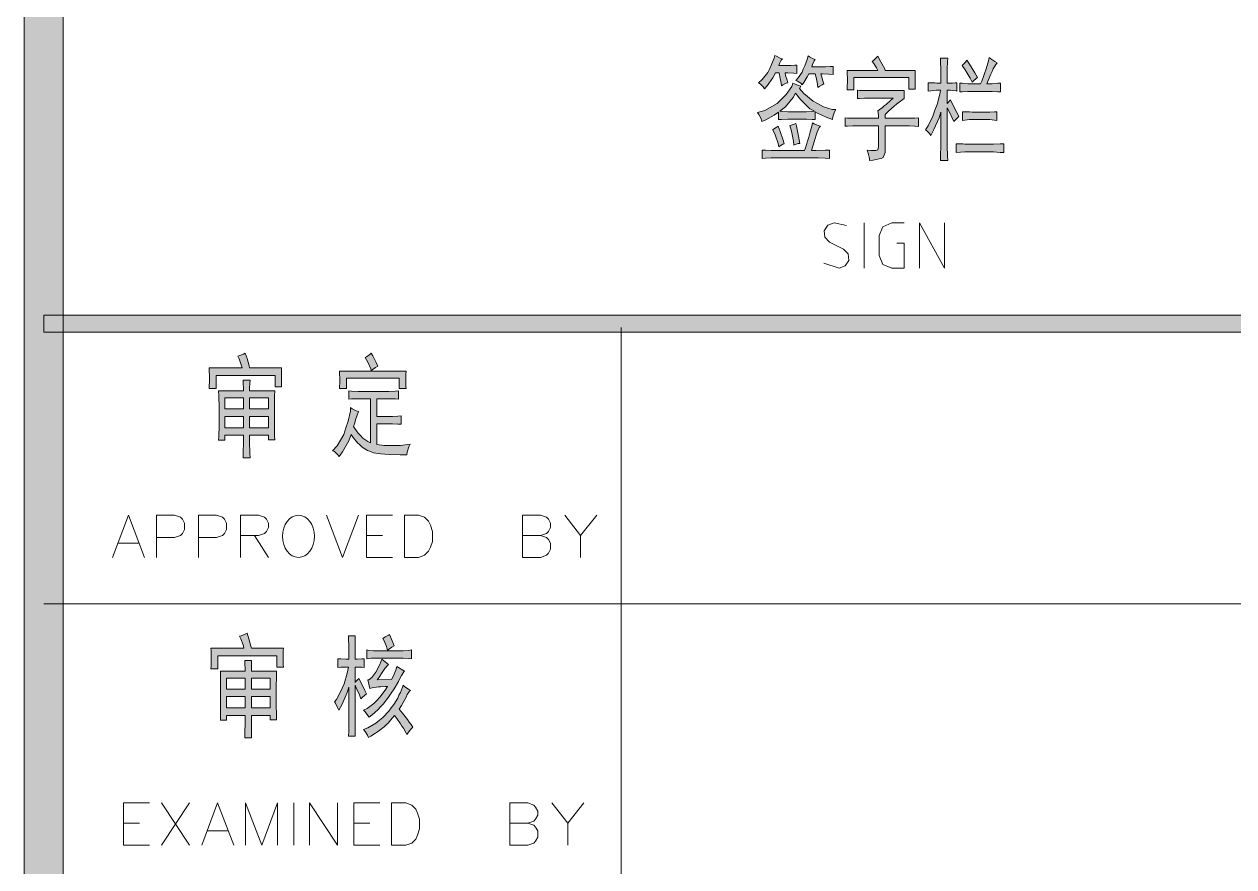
# Model space of a CAD drawing. Header units: millimetres. Extents: x 0 to 829, y 0 to 570.
# Drawn here: x 749.03 to 778.75, y 147.75 to 168.46 of the extents above; entities that cross this region are included whole.
import ezdxf

# ---------------------------------------------------------------- set-up
doc = ezdxf.new("R2010")
doc.units = ezdxf.units.MM

msp = doc.modelspace()

# ---------------------------------------------------------------- hatches: boundary and pattern name
h = msp.add_hatch(color=0)
h.dxf.hatch_style = 2
h.paths.add_polyline_path([(749.987917, 9.599083), (749.028361, 9.599083), (749.028361, 560.48275), (749.987917, 560.48275)])
h = msp.add_hatch(color=0)
h.dxf.hatch_style = 2
h.paths.add_polyline_path([(768.011333, 167.244889), (767.933722, 167.251944), (767.785556, 167.259), (767.722056, 167.259), (767.736167, 167.199028), (767.774972, 167.079083), (767.792611, 167.019111), (767.74675, 167.005), (767.665611, 166.966194), (767.630333, 166.945028), (767.623278, 167.008528), (767.595056, 167.16375), (767.573889, 167.259), (767.485694, 167.259), (767.418667, 167.139056), (767.284611, 166.945028), (767.217583, 166.867417), (767.185833, 166.916806), (767.108222, 166.990889), (767.065889, 167.019111), (767.157611, 167.096722), (767.298722, 167.269583), (767.344583, 167.364833), (767.390444, 167.463611), (767.453944, 167.625889), (767.471583, 167.689389), (767.510389, 167.668222), (767.602111, 167.625889), (767.655028, 167.604722), (767.626806, 167.569444), (767.584472, 167.488306), (767.566833, 167.442444), (767.817306, 167.442444), (767.866694, 167.442444), (767.965472, 167.445972), (768.011333, 167.453028)])
h = msp.add_hatch(color=0)
h.dxf.hatch_style = 2
h.paths.add_polyline_path([(768.678083, 166.987361), (768.63575, 166.966194), (768.561667, 166.923861), (768.522861, 166.899167), (768.515806, 166.980306), (768.484056, 167.149639), (768.459361, 167.234306), (768.304139, 167.234306), (768.261806, 167.160222), (768.180667, 167.026167), (768.141861, 166.966194), (768.106583, 167.005), (768.028972, 167.057917), (767.990167, 167.072028), (768.046611, 167.139056), (768.138333, 167.280167), (768.170083, 167.35425), (768.205361, 167.431861), (768.265333, 167.590611), (768.290028, 167.678806), (768.325306, 167.650583), (768.409972, 167.60825), (768.459361, 167.590611), (768.434667, 167.555333), (768.392333, 167.463611), (768.378222, 167.407167), (768.678083, 167.407167), (768.716889, 167.407167), (768.833306, 167.414222), (768.903861, 167.41775), (768.903861, 167.223722), (768.7945, 167.230778), (768.642806, 167.234306), (768.596944, 167.234306), (768.614583, 167.188444), (768.653389, 167.061444)])
h = msp.add_hatch(color=0)
h.dxf.hatch_style = 2
h.paths.add_polyline_path([(769.997472, 167.668222), (770.075083, 167.534167), (770.170333, 167.361306), (770.184444, 167.3225), (770.92175, 167.3225), (770.918222, 167.241361), (770.914694, 167.117889), (770.914694, 167.072028), (770.914694, 167.03675), (770.918222, 166.927389), (770.92175, 166.856833), (770.759472, 166.856833), (770.759472, 167.149639), (769.408333, 167.149639), (769.408333, 166.84625), (769.246056, 166.84625), (769.249583, 166.923861), (769.253111, 167.040278), (769.253111, 167.082611), (769.253111, 167.128472), (769.249583, 167.244889), (769.246056, 167.3225), (769.997472, 167.3225), (769.96925, 167.382472), (769.902222, 167.488306), (769.859889, 167.537694), (769.895167, 167.565917), (769.962194, 167.629417)])
h = msp.add_hatch(color=0)
h.dxf.hatch_style = 2
h.paths.add_polyline_path([(771.23925, 167.019111), (771.292167, 167.019111), (771.398, 167.015583), (771.450917, 167.008528), (771.546167, 167.008528), (771.546167, 167.269583), (771.546167, 167.350722), (771.542639, 167.527111), (771.539111, 167.625889), (771.719028, 167.625889), (771.708444, 167.537694), (771.701389, 167.361306), (771.701389, 167.269583), (771.701389, 167.008528), (771.800167, 167.008528), (771.831917, 167.008528), (771.902472, 167.015583), (771.944806, 167.019111), (771.944806, 166.8145), (771.927167, 166.818028), (771.846028, 166.828611), (771.782528, 166.835667), (771.701389, 166.835667), (771.701389, 166.511111), (771.782528, 166.599306), (771.838972, 166.489944), (771.944806, 166.288861), (771.994194, 166.197139), (771.962444, 166.165389), (771.898944, 166.101889), (771.870722, 166.066611), (771.821333, 166.175972), (771.736667, 166.345306), (771.701389, 166.40175), (771.701389, 165.572722), (771.701389, 165.456306), (771.708444, 165.223472), (771.719028, 165.107056), (771.539111, 165.107056), (771.542639, 165.230528), (771.546167, 165.463361), (771.546167, 165.572722), (771.546167, 166.295917), (771.503833, 166.154806), (771.380361, 165.869056), (771.30275, 165.720889), (771.271, 165.76675), (771.2075, 165.837306), (771.17575, 165.862), (771.235722, 165.960778), (771.348611, 166.200667), (771.401528, 166.345306), (771.454444, 166.486417), (771.521472, 166.733361), (771.539111, 166.835667), (771.433278, 166.835667), (771.23925, 166.8145)])
h = msp.add_hatch(color=0)
h.dxf.hatch_style = 2
h.paths.add_polyline_path([(772.932583, 167.505944), (772.900833, 167.467139), (772.837333, 167.361306), (772.809111, 167.294278), (772.777361, 167.22725), (772.713861, 167.072028), (772.682111, 166.987361), (772.738556, 166.987361), (772.812639, 166.990889), (772.950222, 167.005), (773.013722, 167.008528), (773.013722, 166.793333), (772.950222, 166.796861), (772.809111, 166.803917), (772.7315, 166.803917), (772.294056, 166.803917), (772.212917, 166.803917), (772.075333, 166.796861), (772.018889, 166.793333), (772.018889, 167.008528), (772.075333, 167.005), (772.212917, 166.990889), (772.294056, 166.987361), (772.526889, 166.987361), (772.555111, 167.057917), (772.608028, 167.199028), (772.632722, 167.269583), (772.657417, 167.336611), (772.710333, 167.523583), (772.738556, 167.636472), (772.780889, 167.604722), (772.876139, 167.537694)])
h = msp.add_hatch(color=0)
h.dxf.hatch_style = 2
h.paths.add_polyline_path([(772.188222, 167.569444), (772.251722, 167.474194), (772.38225, 167.262528), (772.44575, 167.149639), (772.414, 167.121417), (772.3505, 167.061444), (772.31875, 167.029694), (772.269361, 167.132), (772.145889, 167.336611), (772.075333, 167.442444), (772.100028, 167.463611), (772.156472, 167.527111)])
h = msp.add_hatch(color=0)
h.paths.add_polyline_path([(768.88975, 166.112472), (768.731, 166.172444), (768.515806, 166.267694), (768.459361, 166.3065), (768.459361, 166.112472), (768.385278, 166.116), (768.244167, 166.123056), (768.173611, 166.123056), (767.859639, 166.123056), (767.785556, 166.123056), (767.637389, 166.116), (767.559778, 166.112472), (767.559778, 166.295917), (767.450417, 166.218306), (767.245806, 166.105417), (767.154083, 166.066611), (767.136444, 166.133639), (767.08, 166.239472), (767.041194, 166.285333), (767.228167, 166.33825), (767.5245, 166.504056), (767.637389, 166.613417), (767.74675, 166.726306), (767.887861, 166.923861), (767.916083, 167.008528), (767.954889, 166.987361), (768.053667, 166.948556), (768.110111, 166.934444), (768.078361, 166.878), (768.180667, 166.754528), (768.409972, 166.564028), (768.536972, 166.497), (768.663972, 166.426444), (768.879167, 166.359417), (768.970889, 166.359417), (768.932083, 166.3065), (768.893278, 166.183028)])
h.paths.add_polyline_path([(767.591528, 166.317083), (767.655028, 166.310028), (767.789083, 166.3065), (767.859639, 166.3065), (768.173611, 166.3065), (768.244167, 166.3065), (768.378222, 166.310028), (768.441722, 166.317083), (768.328833, 166.380583), (768.099528, 166.602833), (767.979583, 166.761583), (767.923139, 166.652222), (767.729111, 166.429972)])
h = msp.add_hatch(color=0)
h.dxf.hatch_style = 2
h.paths.add_polyline_path([(770.646583, 166.825083), (770.646583, 166.631056), (770.614833, 166.609889), (770.523111, 166.539333), (770.459611, 166.489944), (770.399639, 166.440556), (770.262056, 166.317083), (770.184444, 166.239472), (770.184444, 166.144222), (770.738306, 166.144222), (770.777111, 166.144222), (770.907639, 166.14775), (770.995833, 166.154806), (770.995833, 165.939611), (770.907639, 165.950194), (770.777111, 165.960778), (770.738306, 165.960778), (770.184444, 165.960778), (770.184444, 165.410444), (770.180917, 165.301083), (770.128, 165.177611), (770.078611, 165.159972), (770.03275, 165.145861), (769.888111, 165.117639), (769.796389, 165.107056), (769.792861, 165.159972), (769.764639, 165.2905), (769.739944, 165.364583), (769.831667, 165.354), (769.951611, 165.350472), (769.976306, 165.361056), (769.997472, 165.368111), (770.018639, 165.442194), (770.015111, 165.505694), (770.015111, 165.960778), (769.447139, 165.960778), (769.383639, 165.960778), (769.256639, 165.953722), (769.196667, 165.950194), (769.196667, 166.154806), (769.256639, 166.14775), (769.380111, 166.144222), (769.440083, 166.144222), (770.015111, 166.144222), (770.015111, 166.193611), (770.008056, 166.285333), (769.997472, 166.327667), (770.036278, 166.348833), (770.117417, 166.408806), (770.15975, 166.447611), (770.205611, 166.482889), (770.314972, 166.581667), (770.378472, 166.641639), (769.747, 166.641639), (769.676444, 166.641639), (769.552972, 166.634583), (769.503583, 166.631056), (769.503583, 166.835667), (769.552972, 166.828611), (769.669389, 166.825083), (769.739944, 166.825083)])
h = msp.add_hatch(color=0)
h.dxf.hatch_style = 2
h.paths.add_polyline_path([(772.69975, 166.295917), (772.756194, 166.295917), (772.869083, 166.299444), (772.925528, 166.3065), (772.925528, 166.091306), (772.869083, 166.101889), (772.756194, 166.112472), (772.69975, 166.112472), (772.31875, 166.112472), (772.25525, 166.112472), (772.138833, 166.101889), (772.082389, 166.091306), (772.082389, 166.3065), (772.138833, 166.3065), (772.25525, 166.299444), (772.31875, 166.295917)])
h = msp.add_hatch(color=0)
h.dxf.hatch_style = 2
h.paths.add_polyline_path([(767.453944, 165.170556), (767.383389, 165.170556), (767.23875, 165.167028), (767.161139, 165.159972), (767.161139, 165.364583), (767.242278, 165.361056), (767.383389, 165.354), (767.446889, 165.354), (768.198306, 165.354), (768.223, 165.421028), (768.275917, 165.583306), (768.304139, 165.678556), (768.332361, 165.777333), (768.378222, 165.953722), (768.392333, 166.034861), (768.438194, 166.010167), (768.536972, 165.964306), (768.589889, 165.950194), (768.561667, 165.918444), (768.50875, 165.805556), (768.484056, 165.727944), (768.459361, 165.650333), (768.402917, 165.463361), (768.371167, 165.354), (768.480528, 165.354), (768.702778, 165.361056), (768.815667, 165.364583), (768.815667, 165.159972), (768.702778, 165.167028), (768.533444, 165.170556), (768.473472, 165.170556)])
h = msp.add_hatch(color=0)
h.dxf.hatch_style = 2
h.paths.add_polyline_path([(767.552722, 165.950194), (767.602111, 165.819667), (767.676194, 165.604472), (767.697361, 165.516278), (767.665611, 165.505694), (767.598583, 165.466889), (767.566833, 165.442194), (767.552722, 165.526861), (767.478639, 165.738528), (767.422194, 165.862), (767.439833, 165.879639), (767.506861, 165.921972)])
h = msp.add_hatch(color=0)
h.dxf.hatch_style = 2
h.paths.add_polyline_path([(767.940778, 165.484528), (767.926667, 165.583306), (767.880806, 165.826722), (767.842, 165.971361), (767.87375, 165.974889), (767.947833, 165.999583), (767.990167, 166.013694), (768.004278, 165.950194), (768.053667, 165.706778), (768.085417, 165.526861), (768.046611, 165.523333), (767.972528, 165.502167)])
h = msp.add_hatch(color=0)
h.dxf.hatch_style = 2
h.paths.add_polyline_path([(772.770306, 165.505694), (772.840861, 165.505694), (773.003139, 165.51275), (773.094861, 165.516278), (773.094861, 165.301083), (773.003139, 165.304611), (772.840861, 165.318722), (772.770306, 165.32225), (772.138833, 165.32225), (771.927167, 165.301083), (771.927167, 165.516278), (771.980083, 165.516278), (772.085917, 165.51275), (772.138833, 165.505694)])
h = msp.add_hatch(color=0)
h.dxf.hatch_style = 2
h.paths.add_polyline_path([(749.508139, 160.891361), (749.508139, 161.304111), (797.535306, 161.304111), (797.535306, 160.891361)])
h = msp.add_hatch(color=0)
h.dxf.hatch_style = 2
h.paths.add_polyline_path([(754.461139, 160.376306), (754.503472, 160.24225), (754.556389, 160.058806), (754.566972, 160.009417), (755.353667, 160.009417), (755.350139, 159.942389), (755.346611, 159.825972), (755.346611, 159.769528), (755.346611, 159.716611), (755.350139, 159.603722), (755.353667, 159.54375), (755.191389, 159.54375), (755.191389, 159.825972), (753.741472, 159.825972), (753.741472, 159.501417), (753.572139, 159.501417), (753.575667, 159.564917), (753.579194, 159.688389), (753.579194, 159.748361), (753.579194, 159.815389), (753.575667, 159.942389), (753.572139, 160.009417), (754.38, 160.009417), (754.362361, 160.090556), (754.309444, 160.235194), (754.277694, 160.298694), (754.320028, 160.312806), (754.415278, 160.348083)])
h = msp.add_hatch(color=0)
h.dxf.hatch_style = 2
h.paths.add_polyline_path([(757.406833, 160.266944), (757.442111, 160.284583), (757.516194, 160.3375), (757.551472, 160.376306), (757.597333, 160.30575), (757.678472, 160.143472), (757.71375, 160.05175), (757.657306, 160.02), (757.576167, 159.963556), (757.551472, 159.942389), (757.544417, 159.991778), (757.470333, 160.154056)])
h = msp.add_hatch(color=0)
h.dxf.hatch_style = 2
h.paths.add_polyline_path([(758.408722, 159.931806), (758.405194, 159.857722), (758.401667, 159.744833), (758.401667, 159.706028), (758.401667, 159.667222), (758.405194, 159.564917), (758.408722, 159.501417), (758.239389, 159.501417), (758.239389, 159.758944), (756.944694, 159.758944), (756.944694, 159.501417), (756.771833, 159.501417), (756.775361, 159.54375), (756.782417, 159.642528), (756.782417, 159.695444), (756.782417, 159.748361), (756.775361, 159.868306), (756.771833, 159.931806)])
h = msp.add_hatch(color=0)
h.paths.add_polyline_path([(754.415278, 159.444972), (754.415278, 159.501417), (754.408222, 159.631944), (754.404694, 159.706028), (754.577556, 159.706028), (754.5705, 159.635472), (754.566972, 159.504944), (754.566972, 159.444972), (755.184333, 159.444972), (755.180806, 159.332083), (755.177278, 159.025167), (755.177278, 158.831139), (755.177278, 158.640639), (755.180806, 158.347833), (755.184333, 158.245528), (755.029111, 158.245528), (755.029111, 158.354889), (754.566972, 158.354889), (754.566972, 158.192611), (754.5705, 157.917444), (754.577556, 157.804556), (754.404694, 157.804556), (754.408222, 157.917444), (754.415278, 158.192611), (754.415278, 158.354889), (753.960194, 158.354889), (753.960194, 158.234944), (753.804972, 158.234944), (753.8085, 158.316083), (753.815556, 158.601833), (753.815556, 158.809972), (753.815556, 159.014583), (753.8085, 159.332083), (753.804972, 159.444972)])
h.paths.add_polyline_path([(755.029111, 158.538333), (755.029111, 158.820556), (754.566972, 158.820556), (754.566972, 158.538333)])
h.paths.add_polyline_path([(754.415278, 158.538333), (754.415278, 158.820556), (753.960194, 158.820556), (753.960194, 158.538333)])
h.paths.add_polyline_path([(755.029111, 159.004), (755.029111, 159.272111), (754.566972, 159.272111), (754.566972, 159.004)])
h.paths.add_polyline_path([(754.415278, 159.004), (754.415278, 159.272111), (753.960194, 159.272111), (753.960194, 159.004)])
h = msp.add_hatch(color=0)
h.dxf.hatch_style = 2
h.paths.add_polyline_path([(757.907778, 159.434389), (757.985389, 159.434389), (758.144139, 159.441444), (758.225278, 159.444972), (758.225278, 159.240361), (758.151194, 159.247417), (757.978333, 159.250944), (757.876028, 159.250944), (757.696111, 159.250944), (757.696111, 158.820556), (758.038306, 158.820556), (758.080639, 158.820556), (758.207639, 158.824083), (758.288778, 158.831139), (758.288778, 158.626528), (758.207639, 158.630056), (758.077111, 158.637111), (758.027722, 158.637111), (757.696111, 158.637111), (757.696111, 158.129111), (757.868972, 158.100889), (758.271139, 158.107944), (758.5075, 158.139694), (758.47575, 158.069139), (758.433417, 157.938611), (758.426361, 157.878639), (758.264083, 157.878639), (757.995972, 157.885694), (757.890139, 157.889222), (757.787833, 157.896278), (757.607917, 157.928028), (757.533833, 157.95625), (757.463278, 157.980944), (757.33275, 158.062083), (757.276306, 158.118528), (757.219861, 158.171444), (757.114028, 158.301972), (757.064639, 158.376056), (757.001139, 158.220833), (756.849444, 157.949194), (756.764778, 157.836306), (756.7295, 157.885694), (756.648361, 157.95625), (756.6025, 157.977417), (756.715389, 158.093833), (756.881194, 158.376056), (756.934111, 158.538333), (756.987028, 158.700611), (757.043472, 158.947556), (757.047, 159.03575), (757.089333, 159.004), (757.188111, 158.954611), (757.244556, 158.936972), (757.230444, 158.915806), (757.20575, 158.848778), (757.191639, 158.802917), (757.177528, 158.757056), (757.14225, 158.640639), (757.121083, 158.570083), (757.149306, 158.520694), (757.233972, 158.411333), (757.290417, 158.347833), (757.346861, 158.287861), (757.470333, 158.199667), (757.533833, 158.171444), (757.533833, 159.250944), (757.276306, 159.250944), (757.20575, 159.250944), (757.068167, 159.247417), (757.001139, 159.240361), (757.001139, 159.444972), (757.068167, 159.441444), (757.230444, 159.434389), (757.325694, 159.434389)])
h = msp.add_hatch(color=0)
h.dxf.hatch_style = 2
h.paths.add_polyline_path([(754.503472, 153.493611), (754.545806, 153.356028), (754.598722, 153.172583), (754.609306, 153.123194), (755.396, 153.123194), (755.392472, 153.059694), (755.388944, 152.93975), (755.388944, 152.886833), (755.388944, 152.833917), (755.392472, 152.721028), (755.396, 152.661056), (755.233722, 152.661056), (755.233722, 152.93975), (753.783806, 152.93975), (753.783806, 152.615194), (753.614472, 152.615194), (753.618, 152.682222), (753.621528, 152.805694), (753.621528, 152.865667), (753.621528, 152.929167), (753.618, 153.059694), (753.614472, 153.123194), (754.422333, 153.123194), (754.404694, 153.204333), (754.351778, 153.3525), (754.3165, 153.416), (754.362361, 153.426583), (754.457611, 153.465389)])
h = msp.add_hatch(color=0)
h.dxf.hatch_style = 2
h.paths.add_polyline_path([(757.001139, 153.091444), (757.001139, 153.183167), (756.997611, 153.3525), (756.994083, 153.426583), (757.163417, 153.426583), (757.159889, 153.363083), (757.156361, 153.19375), (757.156361, 153.091444), (757.156361, 152.855083), (757.209278, 152.855083), (757.322167, 152.858611), (757.382139, 152.865667), (757.382139, 152.650472), (757.322167, 152.654), (757.209278, 152.661056), (757.156361, 152.661056), (757.156361, 152.280056), (757.163417, 152.290639), (757.212806, 152.340028), (757.251611, 152.378833), (757.304528, 152.269472), (757.399778, 152.0825), (757.438583, 152.001361), (757.399778, 151.969611), (757.329222, 151.909639), (757.301, 151.881417), (757.262194, 151.980194), (757.188111, 152.146), (757.156361, 152.216556), (757.156361, 151.41575), (757.156361, 151.302861), (757.159889, 151.077083), (757.163417, 150.964194), (756.994083, 150.964194), (757.001139, 151.080611), (757.004667, 151.309917), (757.001139, 151.41575), (757.001139, 152.163639), (756.962333, 152.033111), (756.838861, 151.750889), (756.757722, 151.599194), (756.725972, 151.66975), (756.673056, 151.772056), (756.651889, 151.807333), (756.69775, 151.863778), (756.789472, 152.033111), (756.838861, 152.142472), (756.88825, 152.248306), (756.965861, 152.509361), (756.994083, 152.661056), (756.934111, 152.661056), (756.803583, 152.654), (756.733028, 152.650472), (756.733028, 152.865667), (756.807111, 152.858611), (756.941167, 152.855083), (757.001139, 152.855083)])
h = msp.add_hatch(color=0)
h.dxf.hatch_style = 2
h.paths.add_polyline_path([(757.9995, 153.458333), (758.024194, 153.405417), (758.084167, 153.264306), (758.119444, 153.179639), (758.059472, 153.147889), (757.978333, 153.091444), (757.957167, 153.070278), (757.928944, 153.162), (757.868972, 153.306639), (757.837222, 153.363083), (757.897194, 153.401889), (757.978333, 153.44775)])
h = msp.add_hatch(color=0)
h.dxf.hatch_style = 2
h.paths.add_polyline_path([(757.593806, 152.87625), (757.555, 152.87625), (757.484444, 152.869194), (757.445639, 152.865667), (757.445639, 153.080861), (757.498556, 153.070278), (757.607917, 153.059694), (757.664361, 153.059694), (758.274667, 153.059694), (758.338167, 153.059694), (758.472222, 153.070278), (758.542778, 153.080861), (758.542778, 152.865667), (758.472222, 152.869194), (758.338167, 152.87625), (758.274667, 152.87625)])
h = msp.add_hatch(color=0)
h.paths.add_polyline_path([(754.457611, 152.562278), (754.457611, 152.615194), (754.450556, 152.745722), (754.447028, 152.823333), (754.616361, 152.823333), (754.612833, 152.752778), (754.609306, 152.62225), (754.609306, 152.562278), (755.226667, 152.562278), (755.223139, 152.449389), (755.219611, 152.142472), (755.219611, 151.944917), (755.219611, 151.757944), (755.223139, 151.465139), (755.226667, 151.362833), (755.071444, 151.362833), (755.071444, 151.472194), (754.609306, 151.472194), (754.609306, 151.309917), (754.612833, 151.03475), (754.616361, 150.918333), (754.447028, 150.918333), (754.450556, 151.03475), (754.457611, 151.309917), (754.457611, 151.472194), (754.002528, 151.472194), (754.002528, 151.35225), (753.847306, 151.35225), (753.850833, 151.433389), (753.854361, 151.719139), (753.854361, 151.92375), (753.854361, 152.131889), (753.850833, 152.449389), (753.847306, 152.562278)])
h.paths.add_polyline_path([(755.071444, 151.655639), (755.071444, 151.934333), (754.609306, 151.934333), (754.609306, 151.655639)])
h.paths.add_polyline_path([(754.457611, 151.655639), (754.457611, 151.934333), (754.002528, 151.934333), (754.002528, 151.655639)])
h.paths.add_polyline_path([(755.071444, 152.117778), (755.071444, 152.389417), (754.609306, 152.389417), (754.609306, 152.117778)])
h.paths.add_polyline_path([(754.457611, 152.117778), (754.457611, 152.389417), (754.002528, 152.389417), (754.002528, 152.117778)])
h = msp.add_hatch(color=0)
h.dxf.hatch_style = 2
h.paths.add_polyline_path([(757.470333, 152.347083), (757.495028, 152.347083), (757.569111, 152.407056), (757.6185, 152.470556), (757.664361, 152.534056), (757.763139, 152.724556), (757.812528, 152.855083), (757.981861, 152.724556), (757.950111, 152.696333), (757.886611, 152.62225), (757.854861, 152.572861), (757.826639, 152.523472), (757.7455, 152.410583), (757.699639, 152.347083), (758.055944, 152.357667), (758.09475, 152.428222), (758.161778, 152.583444), (758.186472, 152.671639), (758.369917, 152.562278), (758.352278, 152.544639), (758.295833, 152.452917), (758.257028, 152.378833), (758.22175, 152.30475), (758.115917, 152.124833), (758.045361, 152.022528), (757.978333, 151.920222), (757.844278, 151.750889), (757.780778, 151.680333), (757.71375, 151.613306), (757.576167, 151.486306), (757.505611, 151.426333), (757.473861, 151.472194), (757.406833, 151.556861), (757.3645, 151.599194), (757.452694, 151.645056), (757.614972, 151.765), (757.689056, 151.842611), (757.766667, 151.92375), (757.900722, 152.093083), (757.957167, 152.184806), (757.893667, 152.184806), (757.780778, 152.17775), (757.731389, 152.174222), (757.682, 152.167167), (757.576167, 152.146), (757.519722, 152.131889)])
h = msp.add_hatch(color=0)
h.dxf.hatch_style = 2
h.paths.add_polyline_path([(758.518083, 152.086028), (758.493389, 152.064861), (758.436944, 151.983722), (758.408722, 151.92375), (758.376972, 151.863778), (758.295833, 151.715611), (758.242917, 151.623889), (758.324056, 151.525111), (758.447528, 151.369889), (758.489861, 151.309917), (758.532194, 151.249944), (758.578056, 151.182917), (758.546306, 151.147639), (758.468694, 151.059444), (758.426361, 151.006528), (758.405194, 151.055917), (758.345222, 151.158222), (758.309944, 151.211139), (758.274667, 151.264056), (758.186472, 151.394583), (758.1265, 151.472194), (758.070056, 151.401639), (757.96775, 151.285222), (757.918361, 151.239361), (757.868972, 151.1935), (757.766667, 151.108833), (757.710222, 151.070028), (757.657306, 151.03475), (757.544417, 150.964194), (757.487972, 150.928917), (757.466806, 150.985361), (757.406833, 151.080611), (757.3645, 151.126472), (757.473861, 151.168806), (757.671417, 151.281694), (757.756083, 151.35225), (757.84075, 151.422806), (757.985389, 151.578028), (758.045361, 151.659167), (758.108861, 151.743833), (758.204111, 151.899056), (758.235861, 151.969611), (758.271139, 152.036639), (758.324056, 152.163639), (758.338167, 152.216556), (758.3805, 152.17775), (758.468694, 152.11425)])

# ---------------------------------------------------------------- linework, layer by layer
at = {"color": 0, "lineweight": 0}
for points in [[(749.987917, 9.599083), (749.028361, 9.599083), (749.028361, 560.48275), (749.987917, 560.48275)], [(768.011333, 167.244889), (767.933722, 167.251944), (767.785556, 167.259), (767.722056, 167.259), (767.736167, 167.199028), (767.774972, 167.079083), (767.792611, 167.019111), (767.74675, 167.005), (767.665611, 166.966194), (767.630333, 166.945028), (767.623278, 167.008528), (767.595056, 167.16375), (767.573889, 167.259), (767.485694, 167.259), (767.418667, 167.139056), (767.284611, 166.945028), (767.217583, 166.867417), (767.185833, 166.916806), (767.108222, 166.990889), (767.065889, 167.019111), (767.157611, 167.096722), (767.298722, 167.269583), (767.344583, 167.364833), (767.390444, 167.463611), (767.453944, 167.625889), (767.471583, 167.689389), (767.510389, 167.668222), (767.602111, 167.625889), (767.655028, 167.604722), (767.626806, 167.569444), (767.584472, 167.488306), (767.566833, 167.442444), (767.817306, 167.442444), (767.866694, 167.442444), (767.965472, 167.445972), (768.011333, 167.453028)], [(768.678083, 166.987361), (768.63575, 166.966194), (768.561667, 166.923861), (768.522861, 166.899167), (768.515806, 166.980306), (768.484056, 167.149639), (768.459361, 167.234306), (768.304139, 167.234306), (768.261806, 167.160222), (768.180667, 167.026167), (768.141861, 166.966194), (768.106583, 167.005), (768.028972, 167.057917), (767.990167, 167.072028), (768.046611, 167.139056), (768.138333, 167.280167), (768.170083, 167.35425), (768.205361, 167.431861), (768.265333, 167.590611), (768.290028, 167.678806), (768.325306, 167.650583), (768.409972, 167.60825), (768.459361, 167.590611), (768.434667, 167.555333), (768.392333, 167.463611), (768.378222, 167.407167), (768.678083, 167.407167), (768.716889, 167.407167), (768.833306, 167.414222), (768.903861, 167.41775), (768.903861, 167.223722), (768.7945, 167.230778), (768.642806, 167.234306), (768.596944, 167.234306), (768.614583, 167.188444), (768.653389, 167.061444)], [(769.997472, 167.668222), (770.075083, 167.534167), (770.170333, 167.361306), (770.184444, 167.3225), (770.92175, 167.3225), (770.918222, 167.241361), (770.914694, 167.117889), (770.914694, 167.072028), (770.914694, 167.03675), (770.918222, 166.927389), (770.92175, 166.856833), (770.759472, 166.856833), (770.759472, 167.149639), (769.408333, 167.149639), (769.408333, 166.84625), (769.246056, 166.84625), (769.249583, 166.923861), (769.253111, 167.040278), (769.253111, 167.082611), (769.253111, 167.128472), (769.249583, 167.244889), (769.246056, 167.3225), (769.997472, 167.3225), (769.96925, 167.382472), (769.902222, 167.488306), (769.859889, 167.537694), (769.895167, 167.565917), (769.962194, 167.629417)], [(771.23925, 167.019111), (771.292167, 167.019111), (771.398, 167.015583), (771.450917, 167.008528), (771.546167, 167.008528), (771.546167, 167.269583), (771.546167, 167.350722), (771.542639, 167.527111), (771.539111, 167.625889), (771.719028, 167.625889), (771.708444, 167.537694), (771.701389, 167.361306), (771.701389, 167.269583), (771.701389, 167.008528), (771.800167, 167.008528), (771.831917, 167.008528), (771.902472, 167.015583), (771.944806, 167.019111), (771.944806, 166.8145), (771.927167, 166.818028), (771.846028, 166.828611), (771.782528, 166.835667), (771.701389, 166.835667), (771.701389, 166.511111), (771.782528, 166.599306), (771.838972, 166.489944), (771.944806, 166.288861), (771.994194, 166.197139), (771.962444, 166.165389), (771.898944, 166.101889), (771.870722, 166.066611), (771.821333, 166.175972), (771.736667, 166.345306), (771.701389, 166.40175), (771.701389, 165.572722), (771.701389, 165.456306), (771.708444, 165.223472), (771.719028, 165.107056), (771.539111, 165.107056), (771.542639, 165.230528), (771.546167, 165.463361), (771.546167, 165.572722), (771.546167, 166.295917), (771.503833, 166.154806), (771.380361, 165.869056), (771.30275, 165.720889), (771.271, 165.76675), (771.2075, 165.837306), (771.17575, 165.862), (771.235722, 165.960778), (771.348611, 166.200667), (771.401528, 166.345306), (771.454444, 166.486417), (771.521472, 166.733361), (771.539111, 166.835667), (771.433278, 166.835667), (771.23925, 166.8145)], [(772.932583, 167.505944), (772.900833, 167.467139), (772.837333, 167.361306), (772.809111, 167.294278), (772.777361, 167.22725), (772.713861, 167.072028), (772.682111, 166.987361), (772.738556, 166.987361), (772.812639, 166.990889), (772.950222, 167.005), (773.013722, 167.008528), (773.013722, 166.793333), (772.950222, 166.796861), (772.809111, 166.803917), (772.7315, 166.803917), (772.294056, 166.803917), (772.212917, 166.803917), (772.075333, 166.796861), (772.018889, 166.793333), (772.018889, 167.008528), (772.075333, 167.005), (772.212917, 166.990889), (772.294056, 166.987361), (772.526889, 166.987361), (772.555111, 167.057917), (772.608028, 167.199028), (772.632722, 167.269583), (772.657417, 167.336611), (772.710333, 167.523583), (772.738556, 167.636472), (772.780889, 167.604722), (772.876139, 167.537694)], [(772.188222, 167.569444), (772.251722, 167.474194), (772.38225, 167.262528), (772.44575, 167.149639), (772.414, 167.121417), (772.3505, 167.061444), (772.31875, 167.029694), (772.269361, 167.132), (772.145889, 167.336611), (772.075333, 167.442444), (772.100028, 167.463611), (772.156472, 167.527111)], [(768.88975, 166.112472), (768.731, 166.172444), (768.515806, 166.267694), (768.459361, 166.3065), (768.459361, 166.112472), (768.385278, 166.116), (768.244167, 166.123056), (768.173611, 166.123056), (767.859639, 166.123056), (767.785556, 166.123056), (767.637389, 166.116), (767.559778, 166.112472), (767.559778, 166.295917), (767.450417, 166.218306), (767.245806, 166.105417), (767.154083, 166.066611), (767.136444, 166.133639), (767.08, 166.239472), (767.041194, 166.285333), (767.228167, 166.33825), (767.5245, 166.504056), (767.637389, 166.613417), (767.74675, 166.726306), (767.887861, 166.923861), (767.916083, 167.008528), (767.954889, 166.987361), (768.053667, 166.948556), (768.110111, 166.934444), (768.078361, 166.878), (768.180667, 166.754528), (768.409972, 166.564028), (768.536972, 166.497), (768.663972, 166.426444), (768.879167, 166.359417), (768.970889, 166.359417), (768.932083, 166.3065), (768.893278, 166.183028)], [(767.591528, 166.317083), (767.655028, 166.310028), (767.789083, 166.3065), (767.859639, 166.3065), (768.173611, 166.3065), (768.244167, 166.3065), (768.378222, 166.310028), (768.441722, 166.317083), (768.328833, 166.380583), (768.099528, 166.602833), (767.979583, 166.761583), (767.923139, 166.652222), (767.729111, 166.429972)], [(770.646583, 166.825083), (770.646583, 166.631056), (770.614833, 166.609889), (770.523111, 166.539333), (770.459611, 166.489944), (770.399639, 166.440556), (770.262056, 166.317083), (770.184444, 166.239472), (770.184444, 166.144222), (770.738306, 166.144222), (770.777111, 166.144222), (770.907639, 166.14775), (770.995833, 166.154806), (770.995833, 165.939611), (770.907639, 165.950194), (770.777111, 165.960778), (770.738306, 165.960778), (770.184444, 165.960778), (770.184444, 165.410444), (770.180917, 165.301083), (770.128, 165.177611), (770.078611, 165.159972), (770.03275, 165.145861), (769.888111, 165.117639), (769.796389, 165.107056), (769.792861, 165.159972), (769.764639, 165.2905), (769.739944, 165.364583), (769.831667, 165.354), (769.951611, 165.350472), (769.976306, 165.361056), (769.997472, 165.368111), (770.018639, 165.442194), (770.015111, 165.505694), (770.015111, 165.960778), (769.447139, 165.960778), (769.383639, 165.960778), (769.256639, 165.953722), (769.196667, 165.950194), (769.196667, 166.154806), (769.256639, 166.14775), (769.380111, 166.144222), (769.440083, 166.144222), (770.015111, 166.144222), (770.015111, 166.193611), (770.008056, 166.285333), (769.997472, 166.327667), (770.036278, 166.348833), (770.117417, 166.408806), (770.15975, 166.447611), (770.205611, 166.482889), (770.314972, 166.581667), (770.378472, 166.641639), (769.747, 166.641639), (769.676444, 166.641639), (769.552972, 166.634583), (769.503583, 166.631056), (769.503583, 166.835667), (769.552972, 166.828611), (769.669389, 166.825083), (769.739944, 166.825083)], [(772.69975, 166.295917), (772.756194, 166.295917), (772.869083, 166.299444), (772.925528, 166.3065), (772.925528, 166.091306), (772.869083, 166.101889), (772.756194, 166.112472), (772.69975, 166.112472), (772.31875, 166.112472), (772.25525, 166.112472), (772.138833, 166.101889), (772.082389, 166.091306), (772.082389, 166.3065), (772.138833, 166.3065), (772.25525, 166.299444), (772.31875, 166.295917)], [(767.453944, 165.170556), (767.383389, 165.170556), (767.23875, 165.167028), (767.161139, 165.159972), (767.161139, 165.364583), (767.242278, 165.361056), (767.383389, 165.354), (767.446889, 165.354), (768.198306, 165.354), (768.223, 165.421028), (768.275917, 165.583306), (768.304139, 165.678556), (768.332361, 165.777333), (768.378222, 165.953722), (768.392333, 166.034861), (768.438194, 166.010167), (768.536972, 165.964306), (768.589889, 165.950194), (768.561667, 165.918444), (768.50875, 165.805556), (768.484056, 165.727944), (768.459361, 165.650333), (768.402917, 165.463361), (768.371167, 165.354), (768.480528, 165.354), (768.702778, 165.361056), (768.815667, 165.364583), (768.815667, 165.159972), (768.702778, 165.167028), (768.533444, 165.170556), (768.473472, 165.170556)], [(767.552722, 165.950194), (767.602111, 165.819667), (767.676194, 165.604472), (767.697361, 165.516278), (767.665611, 165.505694), (767.598583, 165.466889), (767.566833, 165.442194), (767.552722, 165.526861), (767.478639, 165.738528), (767.422194, 165.862), (767.439833, 165.879639), (767.506861, 165.921972)], [(767.940778, 165.484528), (767.926667, 165.583306), (767.880806, 165.826722), (767.842, 165.971361), (767.87375, 165.974889), (767.947833, 165.999583), (767.990167, 166.013694), (768.004278, 165.950194), (768.053667, 165.706778), (768.085417, 165.526861), (768.046611, 165.523333), (767.972528, 165.502167)], [(772.770306, 165.505694), (772.840861, 165.505694), (773.003139, 165.51275), (773.094861, 165.516278), (773.094861, 165.301083), (773.003139, 165.304611), (772.840861, 165.318722), (772.770306, 165.32225), (772.138833, 165.32225), (771.927167, 165.301083), (771.927167, 165.516278), (771.980083, 165.516278), (772.085917, 165.51275), (772.138833, 165.505694)], [(749.508139, 160.891361), (749.508139, 161.304111), (797.535306, 161.304111), (797.535306, 160.891361)], [(754.461139, 160.376306), (754.503472, 160.24225), (754.556389, 160.058806), (754.566972, 160.009417), (755.353667, 160.009417), (755.350139, 159.942389), (755.346611, 159.825972), (755.346611, 159.769528), (755.346611, 159.716611), (755.350139, 159.603722), (755.353667, 159.54375), (755.191389, 159.54375), (755.191389, 159.825972), (753.741472, 159.825972), (753.741472, 159.501417), (753.572139, 159.501417), (753.575667, 159.564917), (753.579194, 159.688389), (753.579194, 159.748361), (753.579194, 159.815389), (753.575667, 159.942389), (753.572139, 160.009417), (754.38, 160.009417), (754.362361, 160.090556), (754.309444, 160.235194), (754.277694, 160.298694), (754.320028, 160.312806), (754.415278, 160.348083)], [(757.406833, 160.266944), (757.442111, 160.284583), (757.516194, 160.3375), (757.551472, 160.376306), (757.597333, 160.30575), (757.678472, 160.143472), (757.71375, 160.05175), (757.657306, 160.02), (757.576167, 159.963556), (757.551472, 159.942389), (757.544417, 159.991778), (757.470333, 160.154056)], [(758.408722, 159.931806), (758.405194, 159.857722), (758.401667, 159.744833), (758.401667, 159.706028), (758.401667, 159.667222), (758.405194, 159.564917), (758.408722, 159.501417), (758.239389, 159.501417), (758.239389, 159.758944), (756.944694, 159.758944), (756.944694, 159.501417), (756.771833, 159.501417), (756.775361, 159.54375), (756.782417, 159.642528), (756.782417, 159.695444), (756.782417, 159.748361), (756.775361, 159.868306), (756.771833, 159.931806)], [(754.415278, 159.444972), (754.415278, 159.501417), (754.408222, 159.631944), (754.404694, 159.706028), (754.577556, 159.706028), (754.5705, 159.635472), (754.566972, 159.504944), (754.566972, 159.444972), (755.184333, 159.444972), (755.180806, 159.332083), (755.177278, 159.025167), (755.177278, 158.831139), (755.177278, 158.640639), (755.180806, 158.347833), (755.184333, 158.245528), (755.029111, 158.245528), (755.029111, 158.354889), (754.566972, 158.354889), (754.566972, 158.192611), (754.5705, 157.917444), (754.577556, 157.804556), (754.404694, 157.804556), (754.408222, 157.917444), (754.415278, 158.192611), (754.415278, 158.354889), (753.960194, 158.354889), (753.960194, 158.234944), (753.804972, 158.234944), (753.8085, 158.316083), (753.815556, 158.601833), (753.815556, 158.809972), (753.815556, 159.014583), (753.8085, 159.332083), (753.804972, 159.444972)], [(757.907778, 159.434389), (757.985389, 159.434389), (758.144139, 159.441444), (758.225278, 159.444972), (758.225278, 159.240361), (758.151194, 159.247417), (757.978333, 159.250944), (757.876028, 159.250944), (757.696111, 159.250944), (757.696111, 158.820556), (758.038306, 158.820556), (758.080639, 158.820556), (758.207639, 158.824083), (758.288778, 158.831139), (758.288778, 158.626528), (758.207639, 158.630056), (758.077111, 158.637111), (758.027722, 158.637111), (757.696111, 158.637111), (757.696111, 158.129111), (757.868972, 158.100889), (758.271139, 158.107944), (758.5075, 158.139694), (758.47575, 158.069139), (758.433417, 157.938611), (758.426361, 157.878639), (758.264083, 157.878639), (757.995972, 157.885694), (757.890139, 157.889222), (757.787833, 157.896278), (757.607917, 157.928028), (757.533833, 157.95625), (757.463278, 157.980944), (757.33275, 158.062083), (757.276306, 158.118528), (757.219861, 158.171444), (757.114028, 158.301972), (757.064639, 158.376056), (757.001139, 158.220833), (756.849444, 157.949194), (756.764778, 157.836306), (756.7295, 157.885694), (756.648361, 157.95625), (756.6025, 157.977417), (756.715389, 158.093833), (756.881194, 158.376056), (756.934111, 158.538333), (756.987028, 158.700611), (757.043472, 158.947556), (757.047, 159.03575), (757.089333, 159.004), (757.188111, 158.954611), (757.244556, 158.936972), (757.230444, 158.915806), (757.20575, 158.848778), (757.191639, 158.802917), (757.177528, 158.757056), (757.14225, 158.640639), (757.121083, 158.570083), (757.149306, 158.520694), (757.233972, 158.411333), (757.290417, 158.347833), (757.346861, 158.287861), (757.470333, 158.199667), (757.533833, 158.171444), (757.533833, 159.250944), (757.276306, 159.250944), (757.20575, 159.250944), (757.068167, 159.247417), (757.001139, 159.240361), (757.001139, 159.444972), (757.068167, 159.441444), (757.230444, 159.434389), (757.325694, 159.434389)], [(754.415278, 159.004), (754.415278, 159.272111), (753.960194, 159.272111), (753.960194, 159.004)], [(755.029111, 159.004), (755.029111, 159.272111), (754.566972, 159.272111), (754.566972, 159.004)], [(754.415278, 158.538333), (754.415278, 158.820556), (753.960194, 158.820556), (753.960194, 158.538333)], [(755.029111, 158.538333), (755.029111, 158.820556), (754.566972, 158.820556), (754.566972, 158.538333)], [(758.373444, 155.356278), (758.373444, 156.389917), (758.719167, 156.389917), (758.863806, 156.340528), (758.962583, 156.24175), (759.011972, 156.142972), (759.061361, 155.994806), (759.061361, 155.747861), (759.011972, 155.603222), (758.962583, 155.504444), (758.863806, 155.405667), (758.719167, 155.356278)], [(754.503472, 153.493611), (754.545806, 153.356028), (754.598722, 153.172583), (754.609306, 153.123194), (755.396, 153.123194), (755.392472, 153.059694), (755.388944, 152.93975), (755.388944, 152.886833), (755.388944, 152.833917), (755.392472, 152.721028), (755.396, 152.661056), (755.233722, 152.661056), (755.233722, 152.93975), (753.783806, 152.93975), (753.783806, 152.615194), (753.614472, 152.615194), (753.618, 152.682222), (753.621528, 152.805694), (753.621528, 152.865667), (753.621528, 152.929167), (753.618, 153.059694), (753.614472, 153.123194), (754.422333, 153.123194), (754.404694, 153.204333), (754.351778, 153.3525), (754.3165, 153.416), (754.362361, 153.426583), (754.457611, 153.465389)], [(757.001139, 153.091444), (757.001139, 153.183167), (756.997611, 153.3525), (756.994083, 153.426583), (757.163417, 153.426583), (757.159889, 153.363083), (757.156361, 153.19375), (757.156361, 153.091444), (757.156361, 152.855083), (757.209278, 152.855083), (757.322167, 152.858611), (757.382139, 152.865667), (757.382139, 152.650472), (757.322167, 152.654), (757.209278, 152.661056), (757.156361, 152.661056), (757.156361, 152.280056), (757.163417, 152.290639), (757.212806, 152.340028), (757.251611, 152.378833), (757.304528, 152.269472), (757.399778, 152.0825), (757.438583, 152.001361), (757.399778, 151.969611), (757.329222, 151.909639), (757.301, 151.881417), (757.262194, 151.980194), (757.188111, 152.146), (757.156361, 152.216556), (757.156361, 151.41575), (757.156361, 151.302861), (757.159889, 151.077083), (757.163417, 150.964194), (756.994083, 150.964194), (757.001139, 151.080611), (757.004667, 151.309917), (757.001139, 151.41575), (757.001139, 152.163639), (756.962333, 152.033111), (756.838861, 151.750889), (756.757722, 151.599194), (756.725972, 151.66975), (756.673056, 151.772056), (756.651889, 151.807333), (756.69775, 151.863778), (756.789472, 152.033111), (756.838861, 152.142472), (756.88825, 152.248306), (756.965861, 152.509361), (756.994083, 152.661056), (756.934111, 152.661056), (756.803583, 152.654), (756.733028, 152.650472), (756.733028, 152.865667), (756.807111, 152.858611), (756.941167, 152.855083), (757.001139, 152.855083)], [(757.9995, 153.458333), (758.024194, 153.405417), (758.084167, 153.264306), (758.119444, 153.179639), (758.059472, 153.147889), (757.978333, 153.091444), (757.957167, 153.070278), (757.928944, 153.162), (757.868972, 153.306639), (757.837222, 153.363083), (757.897194, 153.401889), (757.978333, 153.44775)], [(757.593806, 152.87625), (757.555, 152.87625), (757.484444, 152.869194), (757.445639, 152.865667), (757.445639, 153.080861), (757.498556, 153.070278), (757.607917, 153.059694), (757.664361, 153.059694), (758.274667, 153.059694), (758.338167, 153.059694), (758.472222, 153.070278), (758.542778, 153.080861), (758.542778, 152.865667), (758.472222, 152.869194), (758.338167, 152.87625), (758.274667, 152.87625)], [(754.457611, 152.562278), (754.457611, 152.615194), (754.450556, 152.745722), (754.447028, 152.823333), (754.616361, 152.823333), (754.612833, 152.752778), (754.609306, 152.62225), (754.609306, 152.562278), (755.226667, 152.562278), (755.223139, 152.449389), (755.219611, 152.142472), (755.219611, 151.944917), (755.219611, 151.757944), (755.223139, 151.465139), (755.226667, 151.362833), (755.071444, 151.362833), (755.071444, 151.472194), (754.609306, 151.472194), (754.609306, 151.309917), (754.612833, 151.03475), (754.616361, 150.918333), (754.447028, 150.918333), (754.450556, 151.03475), (754.457611, 151.309917), (754.457611, 151.472194), (754.002528, 151.472194), (754.002528, 151.35225), (753.847306, 151.35225), (753.850833, 151.433389), (753.854361, 151.719139), (753.854361, 151.92375), (753.854361, 152.131889), (753.850833, 152.449389), (753.847306, 152.562278)], [(757.470333, 152.347083), (757.495028, 152.347083), (757.569111, 152.407056), (757.6185, 152.470556), (757.664361, 152.534056), (757.763139, 152.724556), (757.812528, 152.855083), (757.981861, 152.724556), (757.950111, 152.696333), (757.886611, 152.62225), (757.854861, 152.572861), (757.826639, 152.523472), (757.7455, 152.410583), (757.699639, 152.347083), (758.055944, 152.357667), (758.09475, 152.428222), (758.161778, 152.583444), (758.186472, 152.671639), (758.369917, 152.562278), (758.352278, 152.544639), (758.295833, 152.452917), (758.257028, 152.378833), (758.22175, 152.30475), (758.115917, 152.124833), (758.045361, 152.022528), (757.978333, 151.920222), (757.844278, 151.750889), (757.780778, 151.680333), (757.71375, 151.613306), (757.576167, 151.486306), (757.505611, 151.426333), (757.473861, 151.472194), (757.406833, 151.556861), (757.3645, 151.599194), (757.452694, 151.645056), (757.614972, 151.765), (757.689056, 151.842611), (757.766667, 151.92375), (757.900722, 152.093083), (757.957167, 152.184806), (757.893667, 152.184806), (757.780778, 152.17775), (757.731389, 152.174222), (757.682, 152.167167), (757.576167, 152.146), (757.519722, 152.131889)], [(754.457611, 152.117778), (754.457611, 152.389417), (754.002528, 152.389417), (754.002528, 152.117778)], [(755.071444, 152.117778), (755.071444, 152.389417), (754.609306, 152.389417), (754.609306, 152.117778)], [(758.518083, 152.086028), (758.493389, 152.064861), (758.436944, 151.983722), (758.408722, 151.92375), (758.376972, 151.863778), (758.295833, 151.715611), (758.242917, 151.623889), (758.324056, 151.525111), (758.447528, 151.369889), (758.489861, 151.309917), (758.532194, 151.249944), (758.578056, 151.182917), (758.546306, 151.147639), (758.468694, 151.059444), (758.426361, 151.006528), (758.405194, 151.055917), (758.345222, 151.158222), (758.309944, 151.211139), (758.274667, 151.264056), (758.186472, 151.394583), (758.1265, 151.472194), (758.070056, 151.401639), (757.96775, 151.285222), (757.918361, 151.239361), (757.868972, 151.1935), (757.766667, 151.108833), (757.710222, 151.070028), (757.657306, 151.03475), (757.544417, 150.964194), (757.487972, 150.928917), (757.466806, 150.985361), (757.406833, 151.080611), (757.3645, 151.126472), (757.473861, 151.168806), (757.671417, 151.281694), (757.756083, 151.35225), (757.84075, 151.422806), (757.985389, 151.578028), (758.045361, 151.659167), (758.108861, 151.743833), (758.204111, 151.899056), (758.235861, 151.969611), (758.271139, 152.036639), (758.324056, 152.163639), (758.338167, 152.216556), (758.3805, 152.17775), (758.468694, 152.11425)], [(754.457611, 151.655639), (754.457611, 151.934333), (754.002528, 151.934333), (754.002528, 151.655639)], [(755.071444, 151.655639), (755.071444, 151.934333), (754.609306, 151.934333), (754.609306, 151.655639)], [(758.055944, 148.286611), (758.055944, 149.32025), (758.401667, 149.32025), (758.549833, 149.270861), (758.648611, 149.172083), (758.694472, 149.073306), (758.743861, 148.925139), (758.743861, 148.681722), (758.694472, 148.533556), (758.648611, 148.434778), (758.549833, 148.336), (758.401667, 148.286611)]]:
    msp.add_lwpolyline(points, close=True, dxfattribs=at)
for points in [[(769.231944, 163.5125), (768.925028, 163.572472), (768.769806, 163.519556), (768.685139, 163.381972), (768.69925, 163.219694), (768.812139, 163.103278)], [(769.665861, 162.461222), (769.665861, 163.572472)], [(770.343194, 163.572472), (770.124472, 163.48075), (770.03275, 163.265556)], [(770.343194, 163.572472), (770.650111, 163.572472)], [(771.020528, 162.461222), (771.020528, 163.572472), (771.637889, 162.461222), (771.637889, 163.572472)], [(770.03275, 162.771667), (770.03275, 163.265556)], [(768.812139, 163.103278), (769.157861, 162.930417)], [(769.0485, 162.461222), (769.200194, 162.517667), (769.288389, 162.651722), (769.27075, 162.814), (769.157861, 162.930417)], [(770.466667, 163.078583), (770.650111, 163.078583), (770.650111, 162.461222), (770.343194, 162.461222)], [(768.678083, 162.584694), (769.0485, 162.461222)], [(770.03275, 162.771667), (770.124472, 162.552944), (770.343194, 162.461222)], [(763.696861, 105.956806), (763.696861, 161.007778)], [(751.197944, 155.356278), (751.589528, 156.389917), (751.984639, 155.356278)], [(752.277444, 155.356278), (752.277444, 156.389917), (752.721944, 156.389917), (752.870111, 156.340528), (752.915972, 156.291139), (752.965361, 156.192361), (752.965361, 156.044194), (752.915972, 155.945417), (752.870111, 155.896028), (752.721944, 155.846639), (752.277444, 155.846639)], [(753.311083, 155.356278), (753.311083, 156.389917), (753.752056, 156.389917), (753.900222, 156.340528), (753.949611, 156.291139), (753.999, 156.192361), (753.999, 156.044194), (753.949611, 155.945417), (753.900222, 155.896028), (753.752056, 155.846639), (753.311083, 155.846639)], [(754.344722, 155.356278), (754.344722, 156.389917), (754.785694, 156.389917), (754.933861, 156.340528), (754.98325, 156.291139), (755.032639, 156.192361), (755.032639, 156.093583), (754.98325, 155.994806), (754.933861, 155.945417), (754.785694, 155.896028), (754.344722, 155.896028)], [(756.457861, 156.389917), (756.849444, 155.356278), (757.244556, 156.389917)], [(757.438583, 155.356278), (757.438583, 156.389917), (758.077111, 156.389917)], [(761.273278, 155.356278), (761.273278, 156.389917), (761.71425, 156.389917), (761.862417, 156.340528), (761.911806, 156.291139), (761.961194, 156.192361), (761.961194, 156.093583), (761.911806, 155.994806), (761.862417, 155.945417), (761.71425, 155.896028)], [(762.306917, 156.389917), (762.6985, 155.896028), (763.093611, 156.389917)], [(754.686917, 155.896028), (755.032639, 155.356278)], [(757.438583, 155.896028), (757.833694, 155.896028)], [(761.273278, 155.896028), (761.71425, 155.896028), (761.862417, 155.846639), (761.911806, 155.79725), (761.961194, 155.702), (761.961194, 155.553833), (761.911806, 155.455056), (761.862417, 155.405667), (761.71425, 155.356278), (761.273278, 155.356278)], [(762.6985, 155.896028), (762.6985, 155.356278)], [(751.346111, 155.702), (751.836472, 155.702)], [(757.438583, 155.356278), (758.077111, 155.356278)], [(749.508139, 154.216806), (797.535306, 154.216806)], [(751.469583, 148.286611), (751.469583, 149.32025), (752.108111, 149.32025)], [(752.404444, 148.286611), (753.092361, 149.32025)], [(752.404444, 149.32025), (753.092361, 148.286611)], [(753.388694, 148.286611), (753.780278, 149.32025), (754.175389, 148.286611)], [(754.468194, 148.286611), (754.468194, 149.32025), (754.863306, 148.286611), (755.254889, 149.32025), (755.254889, 148.286611)], [(755.65, 148.286611), (755.65, 149.32025)], [(756.041583, 148.286611), (756.041583, 149.32025), (756.7295, 148.286611), (756.7295, 149.32025)], [(757.124611, 148.286611), (757.124611, 149.32025), (757.763139, 149.32025)], [(760.955778, 148.286611), (760.955778, 149.32025), (761.400278, 149.32025), (761.548444, 149.270861), (761.594306, 149.221472), (761.643694, 149.122694), (761.643694, 149.023917), (761.594306, 148.925139), (761.548444, 148.87575), (761.400278, 148.826361)], [(761.989417, 149.32025), (762.381, 148.826361), (762.776111, 149.32025)], [(751.469583, 148.826361), (751.864694, 148.826361)], [(753.536861, 148.632333), (754.027222, 148.632333)], [(757.124611, 148.826361), (757.516194, 148.826361)], [(760.955778, 148.826361), (761.400278, 148.826361), (761.548444, 148.776972), (761.594306, 148.727583), (761.643694, 148.632333), (761.643694, 148.484167), (761.594306, 148.385389), (761.548444, 148.336), (761.400278, 148.286611), (760.955778, 148.286611)], [(762.381, 148.826361), (762.381, 148.286611)], [(751.469583, 148.286611), (752.108111, 148.286611)], [(757.124611, 148.286611), (757.763139, 148.286611)]]:
    msp.add_lwpolyline(points, dxfattribs=at)
msp.add_ellipse((755.768181, 155.873097), major_axis=(0, 0.516819), ratio=0.761092, start_param=0, end_param=6.283185, dxfattribs=at)

doc.saveas('drawing.dxf')
